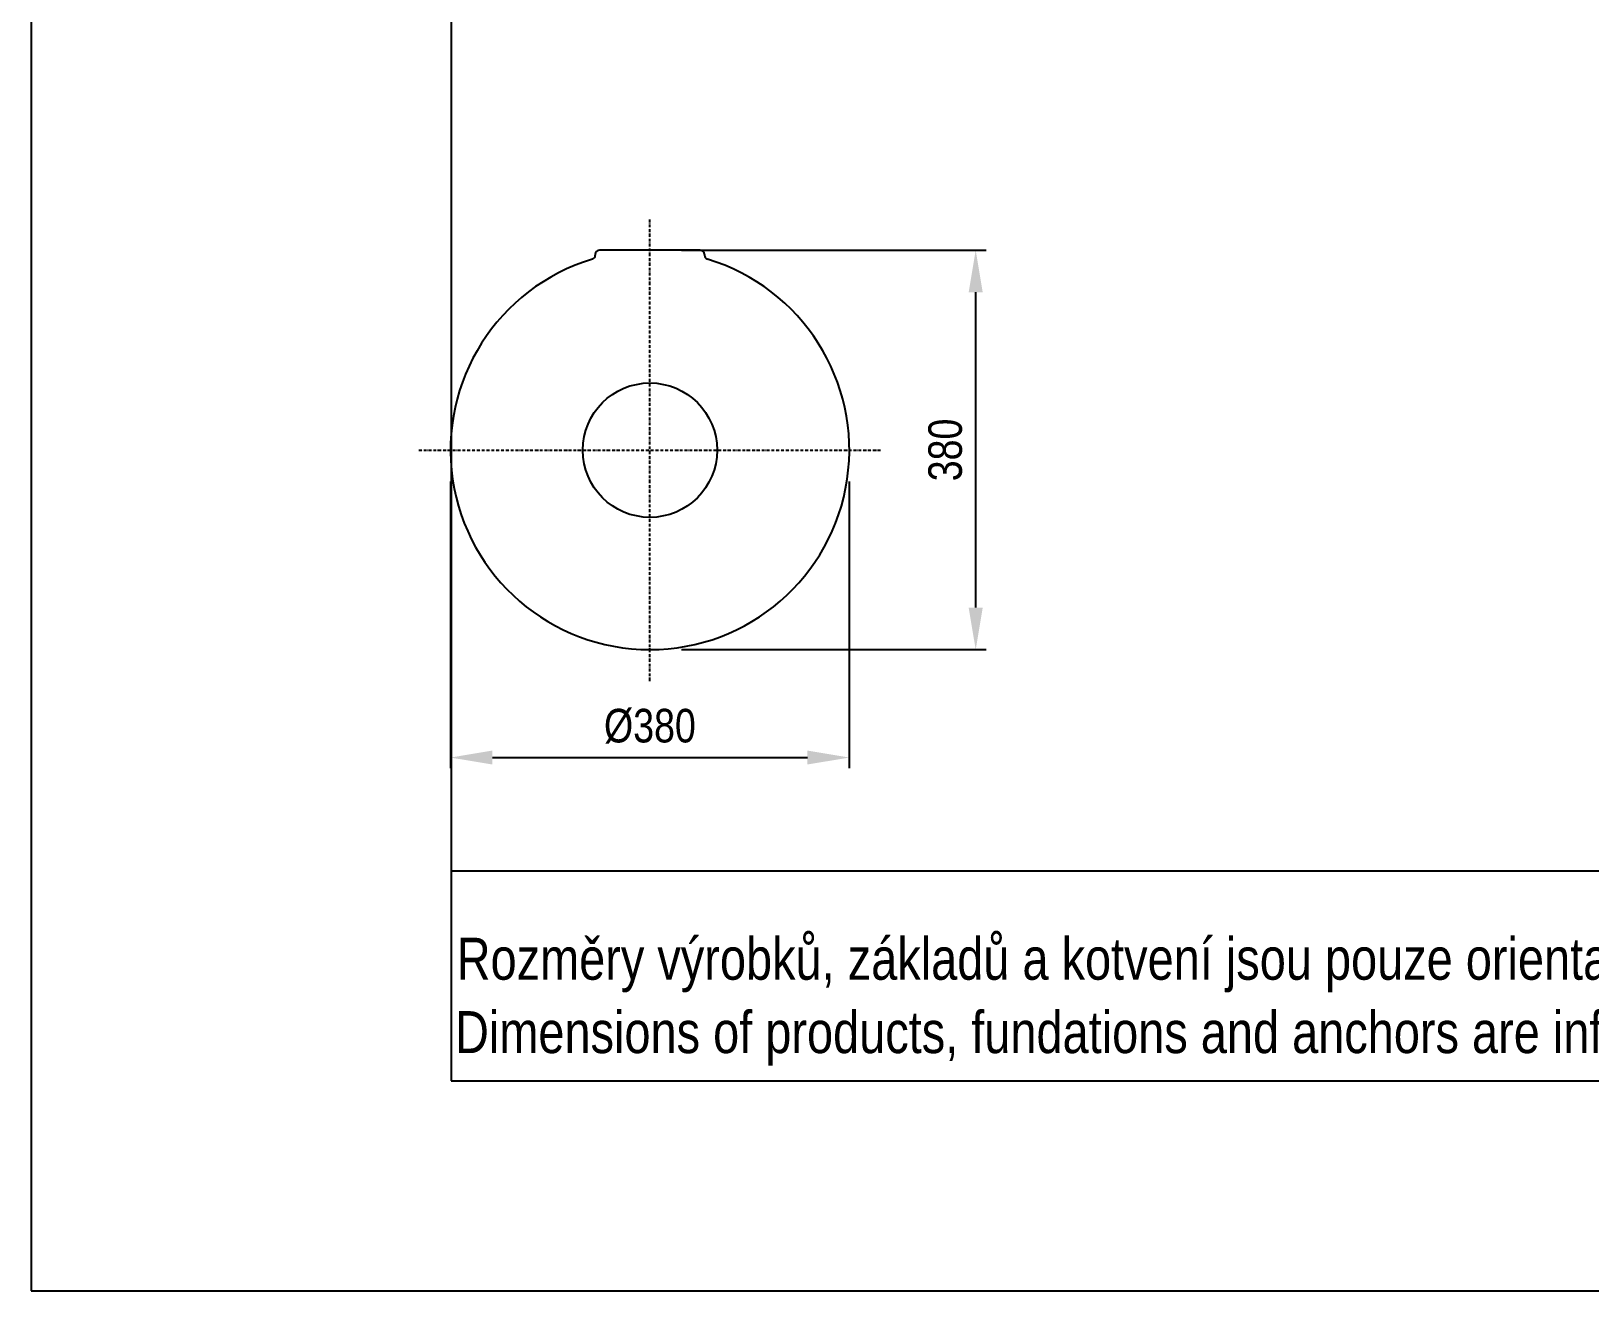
# Model space of a CAD drawing. Header units: millimetres. Extents: x 5064 to 11004, y 3085 to 7285.
# Drawn here: x 5064 to 6549, y 3085 to 4285 of the extents above; entities that cross this region are included whole.
import ezdxf

# ---------------------------------------------------------------- set-up
doc = ezdxf.new("R2010")
doc.units = ezdxf.units.MM
doc.header["$LTSCALE"] = 0.3
doc.linetypes.add('DashDot', pattern=[15, 9, -3, 0, -3])
doc.layers.add('Nekreslit', color=6, linetype='Continuous', plot=False)
doc.styles.add('SEACAD_Arial', font='arial.ttf', dxfattribs={"width": 0.8})
doc.dimstyles.new('ISO-25', dxfattribs={"dimtxt": 1.6, "dimasz": 2, "dimexe": 0.5, "dimexo": 1.5, "dimtad": 1, "dimdec": 0, "dimtxsty": 'SEACAD_Arial', "dimcen": 2, "dimadec": 0, "dimazin": 0, "dimtfac": 1, "dimtdec": 0, "dimtmove": 0, "dimatfit": 3, "dimfxl": 1, "dimarcsym": 0})

# ---------------------------------------------------------------- blocks, each defined once
blk = doc.blocks.new('*D167')
at = {"color": 0, "lineweight": -2, "transparency": 16777216}
for p, q in [((5463.9, 3856), (5463.9, 3583.2)), ((5843.9, 3856), (5843.9, 3583.2)), ((5503.9, 3593.2), (5803.9, 3593.2))]:
    blk.add_line(p, q, dxfattribs=at)
at = {"color": 0, "transparency": 16777216}
for points in [[(5503.9, 3599.9), (5503.9, 3586.6), (5463.9, 3593.2)], [(5803.9, 3599.9), (5803.9, 3586.6), (5843.9, 3593.2)]]:
    blk.add_solid(points, dxfattribs=at)
at = {"layer": 'Defpoints', "color": 0, "transparency": 16777216}
for p in [(5463.9, 3886), (5843.9, 3886), (5843.9, 3593.2)]:
    blk.add_point(p, dxfattribs=at)
at = {"color": 0, "transparency": 16777216, "insert": (5653.9, 3623), "char_height": 32, "attachment_point": 5, "style": 'SEACAD_Arial'}
blk.add_mtext('%%c380', dxfattribs=at)
blk = doc.blocks.new('*D168')
at = {"color": 0, "lineweight": -2, "transparency": 16777216}
for p, q in [((5683.9, 4076.4), (5974.3, 4076.4)), ((5964.3, 3736), (5964.3, 4036.4)), ((5683.9, 3696), (5974.3, 3696))]:
    blk.add_line(p, q, dxfattribs=at)
at = {"color": 0, "transparency": 16777216}
for points in [[(5957.6, 4036.4), (5971, 4036.4), (5964.3, 4076.4)], [(5957.6, 3736), (5971, 3736), (5964.3, 3696)]]:
    blk.add_solid(points, dxfattribs=at)
at = {"layer": 'Defpoints', "color": 0, "transparency": 16777216}
for p in [(5653.9, 4076.4), (5964.3, 4076.4), (5653.9, 3696)]:
    blk.add_point(p, dxfattribs=at)
at = {"color": 0, "transparency": 16777216, "insert": (5935.4, 3886.2), "char_height": 32, "attachment_point": 5, "rotation": 90, "style": 'SEACAD_Arial'}
blk.add_mtext('380', dxfattribs=at)

msp = doc.modelspace()

# ---------------------------------------------------------------- linework, layer by layer
at = {"linetype": 'DashDot'}
for p, q in [((5653.9, 3666), (5653.9, 4106)), ((5433.9, 3886), (5873.9, 3886))]:
    msp.add_line(p, q, dxfattribs=at)
for p, q in [((5601.9, 4072.4), (5601.9, 4071.8)), ((5701.9, 4076.4), (5605.9, 4076.4)), ((5705.9, 4072.4), (5705.9, 4071.8))]:
    msp.add_line(p, q)
msp.add_circle((5653.9, 3886), 64)
for centre, radius, start, end in [((5597.9, 4071.8), 4, 286.7777, 0), ((5605.9, 4072.4), 4, 90, 180), ((5701.9, 4072.4), 4, 0, 90), ((5709.9, 4071.8), 4, 180, 253.2223), ((5653.9, 3886), 190, 106.7777, 73.2223)]:
    msp.add_arc(centre, radius, start, end)
at = {"layer": 'Nekreslit'}
msp.add_line((5464.4, 3485.3), (9504.4, 3485.3), dxfattribs=at)
for points in [[(5064.4, 3085.3), (11004.4, 3085.3), (11004.4, 7285.3), (5064.4, 7285.3)], [(5464.4, 3285.3), (9504.4, 3285.3), (9504.4, 6885.3), (5464.4, 6885.3)]]:
    msp.add_lwpolyline(points, close=True, dxfattribs=at)

# ---------------------------------------------------------------- texts
at = {"style": 'SEACAD_Arial', "width": 0.8}
for s, p in [('Rozměry výrobků, základů a kotvení jsou pouze orientační. Přesné rozměry obdržíte při zpracování nabídky naším obchodním oddělením.', (5469.8, 3381.6)), ('Dimensions of products, fundations and anchors are informative only. The exact dimensions you get with our offer.', (5468.2, 3311.7))]:
    msp.add_text(s, height=39.9982, dxfattribs=at).set_placement(p)

# ---------------------------------------------------------------- dimensions: what is measured, and where the dimension line sits
dim = msp.add_linear_dim(base=(5964.3, 4076.4), p1=(5653.9, 3696), p2=(5653.9, 4076.4), angle=90, dimstyle='ISO-25')
dim.commit()
dim.dimension.update_dxf_attribs({"geometry": '*D168', "text_midpoint": (5935.4, 3886.2)})
dim = msp.add_linear_dim(base=(5843.9, 3593.2), p1=(5463.9, 3886), p2=(5843.9, 3886), dimstyle='ISO-25', override={"dimpost": '%%c<>'})
dim.commit()
dim.dimension.update_dxf_attribs({"geometry": '*D167', "text_midpoint": (5653.9, 3623)})

doc.saveas('drawing.dxf')
